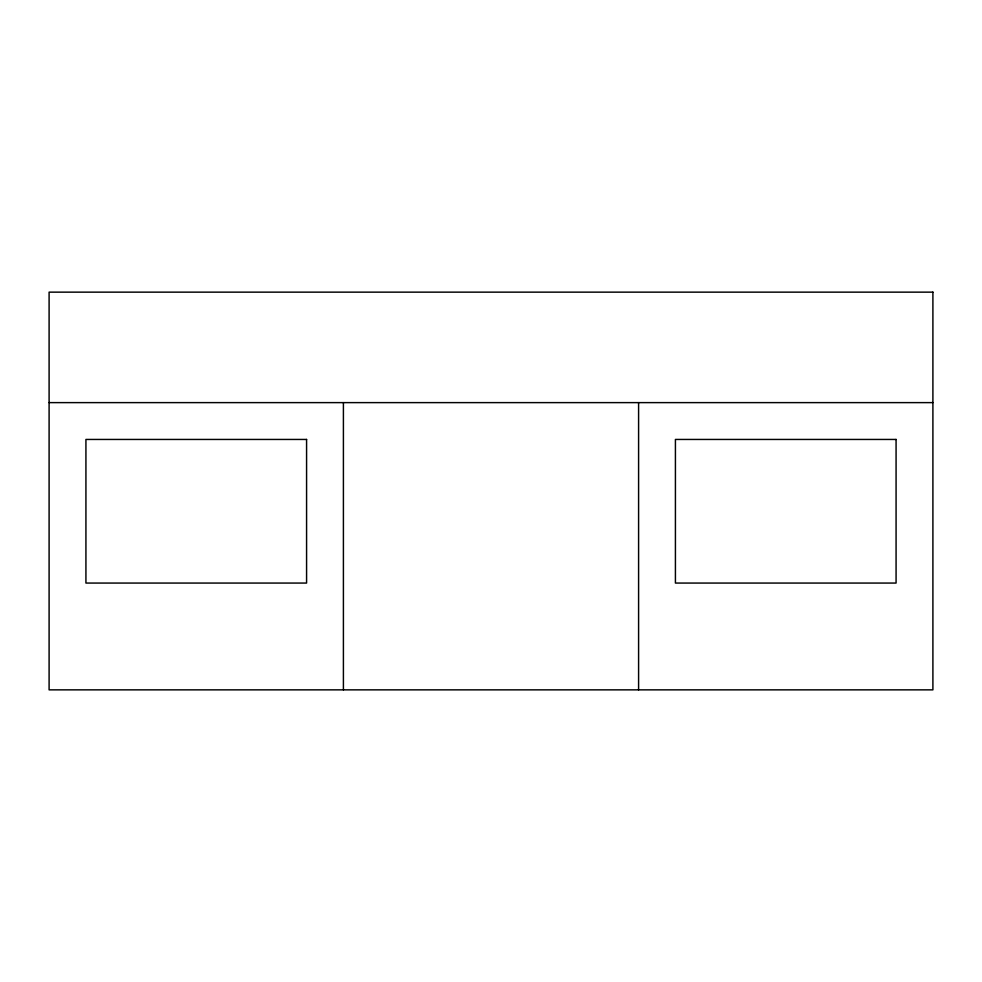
<?xml version="1.0" encoding="UTF-8"?>
<svg xmlns="http://www.w3.org/2000/svg" width="982" height="982" viewBox="0 0 982 982"><rect width="100%" height="100%" fill="white"/><g stroke="black" fill="none" stroke-linecap="round" stroke-linejoin="round"><path stroke-width="1.47" d="M49.1 402.62L932.9 402.62M638.595 402.62L638.595 689.855M343.405 402.62L343.405 689.855M932.9 292.145L49.1 292.145L49.1 689.855L932.9 689.855L932.9 292.145M306.58 439.445L85.925 439.445L85.925 583.062L306.58 583.062L306.58 439.445M896.075 439.445L675.42 439.445L675.42 583.062L896.075 583.062L896.075 439.445"/></g></svg>
